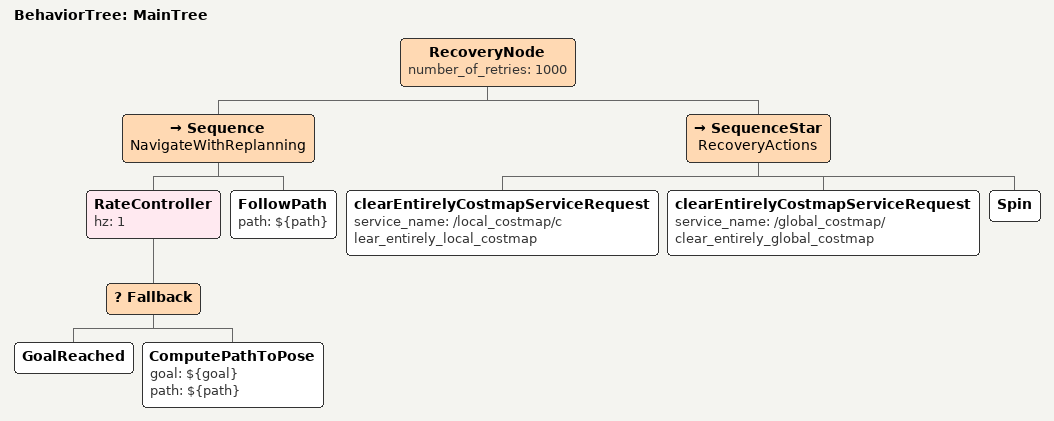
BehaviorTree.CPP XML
<!--
  This Behavior Tree replans the global path periodically at 1 Hz and it also has
  recovery actions.
-->
<root main_tree_to_execute="MainTree">
  <BehaviorTree ID="MainTree">
    <RecoveryNode number_of_retries="1000">
      <Sequence name="NavigateWithReplanning">
        <RateController hz="1">
          <Fallback>
            <GoalReached/>
             <ComputePathToPose goal="${goal}" path="${path}"/>
          </Fallback>
        </RateController>
        <FollowPath path="${path}"/>
      </Sequence>
      <SequenceStar name="RecoveryActions">
        <clearEntirelyCostmapServiceRequest service_name="/local_costmap/clear_entirely_local_costmap"/>
        <clearEntirelyCostmapServiceRequest service_name="/global_costmap/clear_entirely_global_costmap"/>
        <Spin/>
      </SequenceStar>
    </RecoveryNode>
  </BehaviorTree>
</root>
